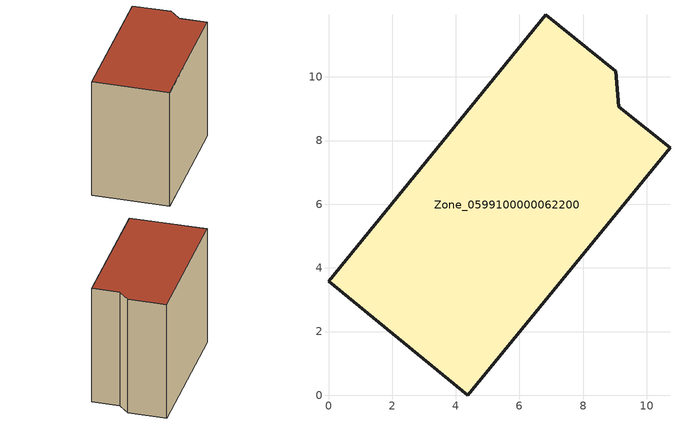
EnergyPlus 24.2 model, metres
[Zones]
Zone_0599100000062200
 floor ground (C_G): 0,3.58 6.82,11.95 9.03,10.17 9.12,9.06 10.73,7.78 4.38,0 z0
 wall outside (C_F): 4.38,0 10.73,7.78 9.12,9.06 9.03,10.17 6.82,11.95 0,3.58 4.38,0 z0:9.21
 roof outside (C_R): 6.82,11.95 0,3.58 4.38,0 10.73,7.78 9.12,9.06 9.03,10.17 z9.21
[BUILDING]
Pand.0599100000062200: North Axis=0; Terrain=City; Loads Convergence Tolerance Value=0.04; Temperature Convergence Tolerance Value=0.4; Solar Distribution=FullExterior; Maximum Number of Warmup Days=25; Minimum Number of Warmup Days=1
[Site:Location]
Rotterdam.The.Hague.AP_ZH_NLD Design_Conditions: Latitude=51.96; Longitude=4.45; Time Zone=1; Elevation=-4.5
[SITE:GROUNDTEMPERATURE:BUILDINGSURFACE]
18, 18, 18, 18, 18, 18, 18, 18, 18, 18, 18, 18
[MATERIAL] Thermal Absorptance=0.9; Solar Absorptance=0.7; Visible Absorptance=0.7
Name | Roughness | Thickness | Conductivity | Density | Specific Heat
G.TC.1946 | MediumSmooth | 0.15 | 1 | 540 | 1210
F.TC.1946 | Rough | 0.3 | 0.857143 | 1920 | 840
R.TC.1946 | MediumRough | 0.2 | 0.909091 | 1500 | 1000
[CONSTRUCTION]
C_G: G.TC.1946
C_F: F.TC.1946
C_R: R.TC.1946
[ZONE]
Zone_0599100000062200: Type=1; Multiplier=1; Ceiling Height=Autocalculate; Volume=Autocalculate; Floor Area=autocalculate; Part of Total Floor Area=Yes
[ZONEINFILTRATION:DESIGNFLOWRATE]
Infil_Zone_0599100000062200: Zone or ZoneList or Space or SpaceList=Zone_0599100000062200; Schedule=AlwaysOn; Design Flow Rate Calculation Method=Flow/Area; Flow Rate per Floor Area=0.003; Constant Term Coefficient=1; Temperature Term Coefficient=0; Velocity Term Coefficient=0; Velocity Squared Term Coefficient=0
[HVACTEMPLATE:ZONE:IDEALLOADSAIRSYSTEM]
Zone_0599100000062200: Maximum Heating Supply Air Temperature=50; Minimum Cooling Supply Air Temperature=13; Maximum Heating Supply Air Humidity Ratio=0.0156; Minimum Cooling Supply Air Humidity Ratio=0.0077; Heating Limit=NoLimit; Cooling Limit=NoLimit; Dehumidification Control Type=ConstantSensibleHeatRatio; Cooling Sensible Heat Ratio=0.7; Dehumidification Setpoint=60; Humidification Control Type=None; Humidification Setpoint=30; Outdoor Air Method=None; Outdoor Air Flow Rate per Person=0.00944; Outdoor Air Flow Rate per Zone Floor Area=0; Outdoor Air Flow Rate per Zone=0; Demand Controlled Ventilation Type=None; Outdoor Air Economizer Type=NoEconomizer; Heat Recovery Type=None; Sensible Heat Recovery Effectiveness=0.7; Latent Heat Recovery Effectiveness=0.65
[ZONECONTROL:THERMOSTAT]
ThermostatControl_Zone_0599100000062200: Zone or ZoneList=Zone_0599100000062200; Control Type Schedule=DualSetpointControlType; Control 1=Thermostat_Zone_0599100000062200; Temperature Difference Between Cutout And Setpoint=0
[THERMOSTATSETPOINT:DUALSETPOINT]
Thermostat_Zone_0599100000062200: Heating Setpoint Temperature Schedule=HeatingSetpoint_Zone_0599100000062200; Cooling Setpoint Temperature Schedule=CoolingSetpoint_Zone_0599100000062200
[SCHEDULE:COMPACT]
HeatingSetpoint_Zone_0599100000062200: Through: 12/31, For: AllDays, Until: 24:00, 21
CoolingSetpoint_Zone_0599100000062200: Through: 12/31, For: AllDays, Until: 24:00, 24
DualSetpointControlType: Through: 12/31, For: AllDays, Until: 24:00, 4
AlwaysOn: Through: 12/31, For: AllDays, Until: 24:00, 1
